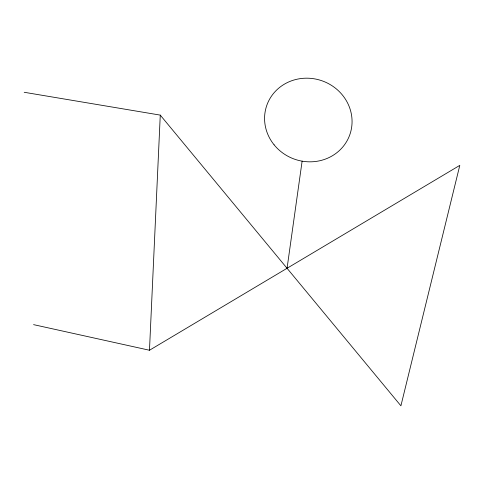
<?xml version="1.0" encoding="UTF-8"?>
<svg xmlns="http://www.w3.org/2000/svg" width="484" height="484" viewBox="0 0 484 484"><rect width="100%" height="100%" fill="white"/><g stroke="black" fill="none" stroke-linecap="round" stroke-linejoin="round"><path stroke-width="0.73" d="M33.578 324.637L149.477 350.247L160.271 115.113L24.2 92.281M287.06 268.281L302.119 161.16M149.477 350.247L459.8 165.371L400.909 405.816L160.271 115.113M274.095 144.813A44.026 41.527 19.9 0 0 349.024 136.772A44.026 41.527 19.9 0 0 301.847 78.438A44.026 41.527 19.9 0 0 274.095 144.813"/></g></svg>
